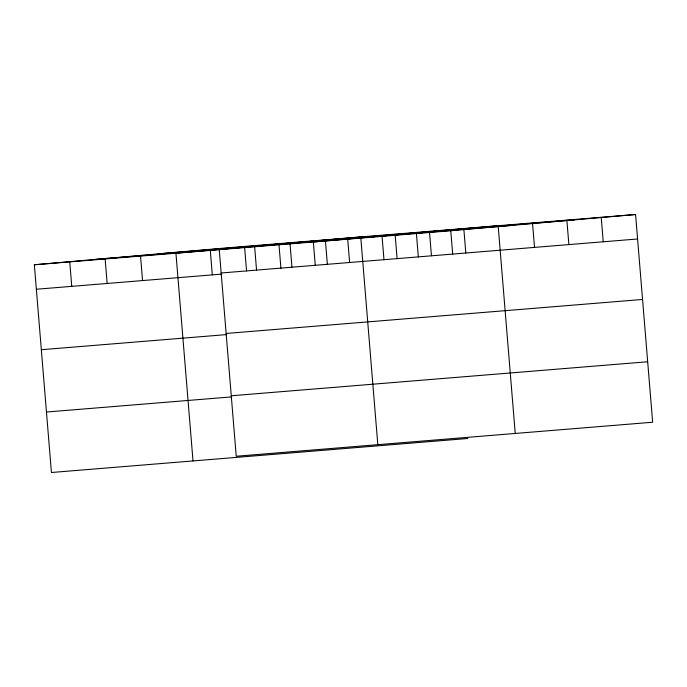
<?xml version="1.0" encoding="UTF-8"?>
<svg xmlns="http://www.w3.org/2000/svg" width="687" height="687" viewBox="0 0 687 687"><rect width="100%" height="100%" fill="white"/><g stroke="black" fill="none" stroke-linecap="round" stroke-linejoin="round"><path stroke-width="1.03" d="M467.847 438.486L51.431 472.501L34.35 264.77L219.153 248.514L635.569 214.499L652.65 422.23L236.234 456.245L219.153 248.514M34.35 264.77L450.766 230.755L635.569 214.499M158.173 253.872L574.59 219.866M95.338 259.403L511.755 225.388M221.171 272.988L637.588 238.982M36.359 289.244L221.669 274.113M226.135 333.461L642.56 299.455M41.332 349.717L226.641 334.586M231.261 395.772L647.678 361.757M46.458 412.028L231.759 396.888M601.219 217.307L603.229 241.781M566.861 220.115L568.879 244.589M532.511 222.914L534.52 247.397M515.233 433.454L498.152 225.722L313.349 241.979L315.273 265.397M463.802 228.531L465.812 253.005M450.766 230.755L452.69 254.173M429.444 231.339L431.462 255.813M416.416 233.563L418.34 256.981M395.094 234.138L397.103 258.621M382.058 236.371L383.981 259.78M377.816 444.678L360.735 236.946L175.932 253.202L193.013 460.934M347.699 239.17L349.631 262.589M325.337 239.84L327.356 264.315M289.948 242.726L291.958 267.209M278.991 244.787L280.923 268.205M254.551 245.62L256.56 270.103M244.641 247.595L246.564 271.004M210.282 250.394L212.3 274.877M140.534 256.096L142.553 280.571M105.137 258.982L107.155 283.465M69.748 261.876L71.757 286.359"/></g></svg>
